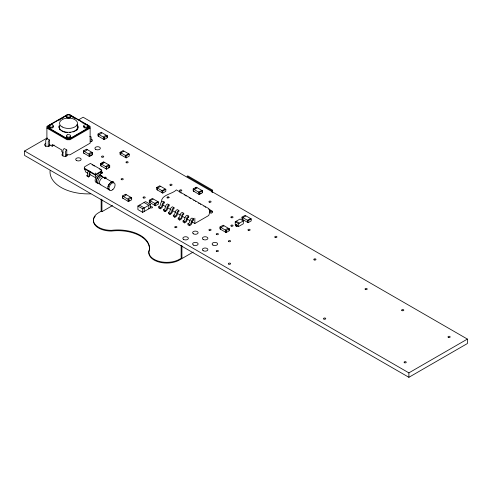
<?xml version="1.0" encoding="UTF-8"?>
<svg xmlns="http://www.w3.org/2000/svg" width="492" height="492" viewBox="0 0 492 492"><rect width="100%" height="100%" fill="white"/><g stroke="black" fill="none" stroke-linecap="round" stroke-linejoin="round"><path stroke-width="0.74" d="M87.717 173.202L85.799 172.095L84.261 168.104L84.63 166.77L90.411 163.436L101.18 169.654L101.549 171.653L100.011 174.98M67.361 114.956L47.958 126.155L47.958 127.92L67.361 139.125L69.655 139.125L89.064 127.92L89.064 126.155L69.661 114.956A2.171 1.255 0 0 0 67.047 115.017L66.684 115.269A2.171 1.255 0 0 0 66.9 116.795L67.336 117.004A2.171 1.255 0 0 0 69.975 116.875L70.338 116.629A2.171 1.255 0 0 0 70.116 115.103L69.686 114.894M48.603 126.223L52.484 123.978M58.954 120.245L60.245 119.501M62.189 118.381L63.48 117.631M64.778 116.887L66.069 116.137M78.456 119.907L83.111 117.219L467.4 339.086L467.4 343.527L408.889 377.303L24.6 155.435L24.6 151.001L47.207 137.951M49.587 144.722L52.183 146.222L54.157 145.078M89.064 127.483L69.655 138.683L67.361 138.683L47.958 127.483M90.122 128.086L69.95 139.734L67.072 139.734L46.9 128.086M98.056 134.033L101.131 132.256L107.274 135.81L107.274 137.803L104.199 139.58L98.056 136.032L98.056 134.033L104.199 137.582L107.274 135.81M83.419 150.933L86.494 149.162L92.637 152.711L92.637 154.703L89.562 156.481L83.419 152.932L83.419 150.933L89.562 154.482L92.637 152.711M90.602 155.435L91.832 154.728M100.491 163.608L103.566 161.837L109.716 165.386L109.716 167.378L106.641 169.156L100.491 165.607L100.491 163.608L106.641 167.157L109.716 165.386M120.011 152.342L123.086 150.57L129.23 154.119L129.23 156.112L126.155 157.889L120.011 154.34L120.011 152.342L126.155 155.89L129.23 154.119M101.918 163.233L103.757 162.169C105.639 162.219 101.29 164.734 100.688 163.941L100.688 165.496L101.26 166.05M101.549 171.653L95.405 175.201L90.602 172.428L89.864 173.129L89.833 175.423A0.953 0.547 -60 0 1 89.163 176.585L88.486 176.972L86.949 176.087L86.949 175.423L87.717 174.9L87.73 172.612A1.359 0.787 -60 0 1 88.554 171.179L89.064 170.872L89.064 171.542L84.261 168.768M86.949 175.423L88.486 176.308L89.187 175.902L89.261 173.498A1.359 0.787 -60 0 1 90.091 172.065L90.602 171.763L90.602 172.428M101.549 170.982L95.405 174.537L84.261 168.104M108.295 167.76L109.519 167.046L109.519 165.496C108.916 164.113 104.568 166.628 106.45 167.268L106.45 168.824L105.872 168.713M101.112 170.792L101.168 173.092A0.953 0.547 -60 0 0 101.838 173.479L102.508 173.092L102.508 172.428L101.746 172.772L101.733 170.509A1.359 0.787 -60 0 0 101.032 169.992M122.447 196.007L125.521 194.229L131.671 197.778L131.671 199.777L128.596 201.548L122.447 197.999L122.447 196.007L128.596 199.555L131.671 197.778M112.508 205.582L101.93 211.689L101.155 211.24L98.634 212.698A17.903 10.338 0 0 0 94.753 223.965A17.903 10.338 0 0 0 111.29 230.342L111.733 230.311A31.562 18.222 0 0 1 149.439 249.339A17.903 10.338 0 0 0 157.778 260.963A17.903 10.338 0 0 0 179.389 259.321L181.911 257.87L181.911 245.754M127.828 201.105L129.636 200.508M156.604 187.557L159.679 185.779L165.822 189.328L165.822 191.327L162.747 193.098L156.604 189.549L156.604 187.557L162.747 191.105L165.822 189.328M137.895 206.031L145.577 201.591L150.38 204.364L150.38 207.913L142.692 212.353L137.895 209.58L137.895 206.031L142.692 208.805L150.38 204.364M149.285 200.232L152.36 198.454L158.504 202.003L158.504 204.002L155.429 205.773L149.285 202.224L149.285 200.232L155.429 203.78L158.504 202.003M164.248 202.04L163.449 202.507A2.079 1.199 -60 0 0 162.268 204.155L161.647 206.529A0.713 0.412 -60 0 1 161.241 207.095L160.214 207.692L158.676 206.806L158.676 207.913L160.214 208.805L161.192 208.239A2.073 1.199 -60 0 0 162.575 206.314L163.116 204.192A0.72 0.418 -60 0 1 163.602 203.522L164.248 203.147L164.248 202.04L162.711 201.148L161.911 201.615A2.079 1.199 -60 0 0 160.73 203.27L160.109 205.644A0.713 0.412 -60 0 1 159.703 206.209L158.676 206.806M193.196 188.965L196.271 187.188L202.415 190.736L202.415 192.735L199.34 194.506L193.196 190.958L193.196 188.965L199.34 192.513L202.415 190.736M195.232 188.233L196.462 187.52C198.344 187.575 193.989 190.084 193.387 189.297L193.387 190.847L193.965 191.4M169.125 204.857L168.332 205.324A2.079 1.199 -60 0 0 167.151 206.972L166.524 209.346A0.713 0.412 -60 0 1 166.118 209.912L165.091 210.508L163.553 209.623L163.553 210.73L165.091 211.621L166.068 211.056A2.073 1.199 -60 0 0 167.452 209.131L168 207.009A0.72 0.418 -60 0 1 168.479 206.339L169.125 205.963L169.125 204.857L167.588 203.965L166.794 204.432A2.079 1.199 -60 0 0 165.613 206.087L164.986 208.46A0.713 0.412 -60 0 1 164.586 209.026L163.553 209.623M174.008 207.673L173.209 208.141A2.079 1.199 -60 0 0 172.028 209.789L171.407 212.163A0.713 0.412 -60 0 1 171.001 212.728L169.974 213.325L168.436 212.439L168.436 213.546L169.974 214.438L170.945 213.872A2.073 1.199 -60 0 0 172.329 211.947L172.877 209.826A0.72 0.418 -60 0 1 173.356 209.155L174.008 208.78L174.008 207.673L172.471 206.781L171.671 207.249A2.079 1.199 -60 0 0 170.49 208.903L169.869 211.277A0.713 0.412 -60 0 1 169.463 211.843L168.436 212.439M199.764 193.817L200.994 193.11M212.624 190.195L187.772 175.847L186.997 176.296L211.849 190.644L212.624 190.195L212.624 192.495M178.885 210.49L178.086 210.957A2.079 1.199 -60 0 0 176.905 212.605L176.284 214.979A0.713 0.412 -60 0 1 175.878 215.545L174.851 216.142L173.313 215.256L173.313 216.363L174.851 217.255L175.828 216.689A2.073 1.199 -60 0 0 177.212 214.764L177.76 212.642A0.72 0.418 -60 0 1 178.239 211.972L178.885 211.597L178.885 210.49L177.348 209.598L176.548 210.072A2.079 1.199 -60 0 0 175.367 211.72L174.746 214.094A0.713 0.412 -60 0 1 174.34 214.66L173.313 215.256M183.762 213.307L182.969 213.774A2.079 1.199 -60 0 0 181.788 215.422L181.161 217.802A0.713 0.412 -60 0 1 180.755 218.362L179.728 218.958L178.19 218.073L178.19 219.18L179.728 220.072L180.705 219.506A2.073 1.199 -60 0 0 182.089 217.581L182.637 215.459A0.72 0.418 -60 0 1 183.116 214.789L183.762 214.414L183.762 213.307L182.225 212.415L181.431 212.888A2.079 1.199 -60 0 0 180.25 214.537L179.623 216.91A0.713 0.412 -60 0 1 179.223 217.476L178.19 218.073M188.645 216.123L187.846 216.591A2.079 1.199 -60 0 0 186.665 218.239L186.044 220.619A0.713 0.412 -60 0 1 185.638 221.179L184.611 221.775L183.073 220.89L183.073 221.997L184.611 222.888L185.582 222.322A2.073 1.199 -60 0 0 186.966 220.398L187.513 218.276A0.72 0.418 -60 0 1 187.993 217.605L188.645 217.23L188.645 216.123L187.108 215.232L186.308 215.705A2.079 1.199 -60 0 0 185.127 217.353L184.506 219.727A0.713 0.412 -60 0 1 184.1 220.293L183.073 220.89M193.522 218.94L192.723 219.407A2.079 1.199 -60 0 0 191.542 221.056L190.921 223.436A0.713 0.412 -60 0 1 190.515 223.995L189.488 224.592L187.95 223.706L187.95 224.819L189.488 225.705L190.465 225.139A2.073 1.199 -60 0 0 191.849 223.214L192.397 221.093A0.72 0.418 -60 0 1 192.876 220.422L193.522 220.047L193.522 218.94L191.985 218.054L191.185 218.522A2.079 1.199 -60 0 0 190.004 220.17L189.383 222.544A0.713 0.412 -60 0 1 188.977 223.11L187.95 223.706M210.127 210.994L211.08 210.441L212.618 211.332L212.618 212.439L211.64 213.005A2.073 1.199 -60 0 1 210.256 212.673L209.709 211.185A0.72 0.418 -60 0 0 209.334 211.019M212.618 211.332L211.591 211.917A0.713 0.412 -60 0 1 211.185 211.824L210.558 210.164A2.079 1.199 -60 0 0 209.377 209.881L209.254 209.943M191.542 221.603L194.844 223.509L208.737 215.49L209.832 212.163L209.832 211.056L208.792 208.614L176.37 189.894C172.354 194.155 161.942 194.481 161.388 201.492M220.029 226.99L223.104 225.213L229.247 228.762L229.247 230.76L226.179 232.538L220.029 228.989L220.029 226.99L226.179 230.539L229.247 228.762M241.984 217.132L245.059 215.355L251.203 218.903L251.203 220.902L248.134 222.673L241.984 219.125L241.984 217.132L248.134 220.68L251.203 218.903M235.237 224.69L235.237 221.806L240.047 219.026L243.312 220.914L243.312 223.792L238.497 226.572L237.519 226.006L236.701 226.48L235.391 225.73L235.391 224.973L236.215 224.5L237.519 225.25L237.519 226.006M235.237 221.806L238.497 223.688L243.312 220.908M235.391 224.973L236.701 225.723L237.519 225.25M193.239 252.045L179.389 260.04A17.903 10.338 0 0 1 159.882 262.279A17.903 10.338 0 0 1 148.83 252.728M24.6 151.001L408.889 372.868L467.4 339.086M101.321 132.594C103.203 132.643 98.849 135.159 98.246 134.365L98.246 135.921L98.824 136.475M70.959 116.137L75.485 118.75M81.949 122.483L83.24 123.234M87.121 125.472L88.419 126.216M236.185 221.259L239.444 223.14M86.684 149.494C88.566 149.543 84.212 152.059 83.609 151.265L83.609 152.821L84.187 153.375M108.947 166.936L109.716 167.378M162.483 204.82L165.786 206.726M167.766 207.87L170.404 209.395M172.391 210.539L175.693 212.446M177.673 213.59L180.318 215.115M182.298 216.265L184.937 217.79M186.923 218.934L190.226 220.84M49.587 146.204L49.587 140.054L47.091 138.609A1.956 1.132 -60 0 0 45.75 140.417L45.75 146.555M66.777 156.13L66.777 149.98L64.28 148.535A2.011 1.162 -60 0 0 62.939 150.515L62.939 155.835M101.739 171.985L102.508 172.428M63.038 152.489L61.789 151.764L61.789 149.992L52.183 144.445L52.183 146.222M66.777 154.648L69.95 154.814L90.122 143.172L90.122 126.426L69.95 114.784L67.072 114.784L46.9 126.426L46.9 139.402M104.353 177.526L112.902 182.458A4.077 2.355 -60 0 1 113.363 182.889M144.039 202.483L148.842 205.256L148.842 208.805M125.712 194.561C127.594 194.617 123.246 197.126 122.643 196.339L122.643 197.889L123.215 198.442M131.475 197.889C130.872 196.505 126.524 199.02 128.406 199.666L128.406 201.216M89.642 174.309L95.405 177.637L95.405 172.993M139.433 205.146L144.23 207.913L144.23 211.462M100.282 184.586L108.83 189.518A4.077 2.355 -60 0 1 108.086 188.461M181.911 257.87L181.136 257.421L181.136 245.305M209.069 209.383L209.026 209.278A2.079 1.199 -60 0 0 208.866 209.069M408.889 372.868L408.889 377.303M250.434 218.682L247.365 220.238L247.365 222.23M248.134 220.68L248.134 222.673M245.828 216.025L242.753 217.575L242.753 219.573M238.497 223.688L238.497 226.572M236.701 225.723L236.701 226.48M236.215 224.5L236.215 225.256M229.057 230.428L229.057 228.872C228.454 227.495 224.1 230.004 225.982 230.65L225.982 232.199L225.41 232.089M226.179 230.539L226.179 232.538M223.872 225.883L220.797 227.655L220.219 227.322L220.219 228.878L220.797 229.432M211.849 190.644L211.849 192.175M202.224 190.847L202.224 192.403M201.646 190.515L198.571 192.065L199.149 192.624L199.149 194.174L198.571 194.063M199.34 192.513L199.34 194.506M194.844 218.184L194.844 223.509M193.596 218.983L193.596 220.09M189.488 224.592L189.488 225.705M188.719 216.166L188.719 217.273M184.611 221.775L184.611 222.888M179.728 218.958L179.728 220.072M174.851 216.142L174.851 217.255M169.974 213.325L169.974 214.438M165.091 210.508L165.091 211.621M165.054 189.106L161.979 190.656L161.979 192.655M162.747 191.105L162.747 193.098M160.441 186.443L157.372 187.999L157.372 189.992M160.214 207.692L160.214 208.805M157.735 201.782L154.66 203.337L154.66 205.33M155.429 203.78L155.429 205.773M153.123 199.119L150.054 200.674L150.054 202.667M142.692 208.805L142.692 212.353M128.596 199.555L128.596 201.548M128.461 153.898L125.386 155.447L125.386 157.446M126.155 155.89L126.155 157.889M123.849 151.235L120.78 152.784L120.78 154.783M107.084 137.471L107.084 135.921C106.481 134.537 102.127 137.047 104.009 137.692L104.009 139.248L103.431 139.131M106.641 167.157L106.641 169.156M104.199 137.582L104.199 139.58M101.93 199.574L101.93 211.689M101.155 199.125L101.155 211.24M92.447 154.371L92.447 152.821C91.844 151.438 87.49 153.947 89.372 154.593L89.372 156.149L88.794 156.038M91.112 141.616L91.112 137.059A2.011 1.162 -60 0 0 89.765 136.628M89.562 154.482L89.562 156.481M88.486 176.308L88.486 176.972M70.036 116.832L70.036 117.723M70.036 136.794L70.036 137.686M66.98 116.832L66.98 117.723M66.98 136.794L66.98 137.686M65.436 156.517L65.436 151.954A2.011 1.162 -60 0 1 66.777 149.98M48.247 146.462L48.247 141.862A1.956 1.132 -60 0 1 49.587 140.054M111.37 181.825A1.089 0.627 0 0 1 113.191 181.542A1.089 0.627 0 0 1 112.705 182.593M104.052 177.6A1.089 0.627 0 0 1 105.872 177.317A1.089 0.627 0 0 1 105.386 178.368M104.821 178.368A1.089 0.627 0 0 1 104.335 178.202M91.641 139.23A2.761 1.593 0 0 1 90.399 141.893M67.373 155.189A2.761 1.593 0 0 1 63.327 156.155A2.761 1.593 0 0 1 62.755 153.652M49.999 145.158A2.761 1.593 0 0 1 45.953 146.124A2.761 1.593 0 0 1 45.381 143.621M90.792 193.83A38.007 21.943 0 0 1 50.086 170.669M70.584 136.419A2.171 1.255 0 0 1 70.116 137.643L69.686 137.858A2.171 1.255 0 0 1 67.047 137.729L66.678 137.477A2.171 1.255 0 0 1 66.58 136.222M70.633 116.573A2.171 1.255 0 0 1 70.338 117.52L69.975 117.766A2.171 1.255 0 0 1 67.336 117.895L66.9 117.68A2.171 1.255 0 0 1 66.684 116.161M77.127 124.501A9.508 5.492 0 0 1 69.341 132.286A9.508 5.492 0 0 1 59.329 125.398M87.896 126.493A2.171 1.255 0 0 1 85.516 128.061A2.171 1.255 0 0 1 83.917 126.192M53.321 126.493A2.171 1.255 0 0 1 50.94 128.061A2.171 1.255 0 0 1 49.341 126.192M52.761 125.934A2.171 1.255 0 0 1 53.105 126.192M77.447 129.378A9.508 5.492 0 0 1 76.746 130.245M59.895 129.82A9.508 5.492 0 0 1 59.329 128.916M59.003 127.496A9.508 5.492 0 0 1 59.329 126.075M77.127 125.177A9.508 5.492 0 0 1 77.693 128.916M77.17 126.161A8.967 5.178 0 0 1 76.272 130.085M75.854 130.466A8.967 5.178 0 0 1 74.852 131.161M74.274 131.462A8.967 5.178 0 0 1 72.994 131.979M70.83 132.496A8.967 5.178 0 0 1 69.679 132.631M67.343 132.631A8.967 5.178 0 0 1 60.744 130.085M59.852 128.836A8.967 5.178 0 0 1 59.852 126.161M93.732 165.779A1.359 0.787 -60 0 1 94.372 166.056M92.195 164.888A1.359 0.787 -60 0 1 92.779 165.072M99.612 169.082A1.359 0.787 -60 0 1 100.171 169.494M167.132 197.962A0.959 0.553 0 0 1 167.815 197.286A0.959 0.553 0 0 1 168.99 197.679M193.645 200.422A2.079 1.199 -60 0 1 194.026 200.484M195.564 201.369A2.079 1.199 -60 0 1 195.767 201.505M198.522 203.239A2.079 1.199 -60 0 1 199.106 203.436M200.441 204.186A2.079 1.199 -60 0 1 200.73 204.42M190.158 198.51A2.079 1.199 -60 0 1 190.564 198.51M189.143 197.667A2.079 1.199 -60 0 1 189.506 198.012M180.804 192.876A2.079 1.199 -60 0 1 181.216 193.153M179.389 192.034A2.079 1.199 -60 0 1 179.494 192.089M185.687 195.693A2.079 1.199 -60 0 1 186.167 196.08M184.266 194.85A2.079 1.199 -60 0 1 184.555 195.078M205.428 207.064A2.079 1.199 -60 0 1 205.681 207.347M203.891 206.173A2.079 1.199 -60 0 1 204.075 206.351M209.66 212.292A2.073 1.199 -60 0 1 209.383 212.316M97.803 183.295A4.348 2.509 -60 0 1 97.471 177.6A4.348 2.509 -60 0 1 102.311 176.702M97.902 183.049A4.077 2.355 -60 0 1 97.305 178.159A4.077 2.355 -60 0 1 101.838 176.234M96.653 182.63A4.348 2.509 -60 0 1 96.014 177.415A4.348 2.509 -60 0 1 100.848 175.361M108.086 186.739A4.077 2.355 -60 0 1 110.122 183.208M110.866 182.661A4.077 2.355 -60 0 1 111.61 182.347M109.329 189.949A4.348 2.509 -60 0 1 108.695 184.734A4.348 2.509 -60 0 1 113.529 182.68M100.878 184.771A4.077 2.355 -60 0 1 100.565 179.426A4.077 2.355 -60 0 1 105.103 178.59M99.925 183.75A4.077 2.355 -60 0 1 98.634 178.928A4.077 2.355 -60 0 1 103.455 177.637M93.997 218.048A17.903 10.338 0 0 0 111.29 231.062L111.733 231.025A31.562 18.222 0 0 1 149.439 250.053M94.341 217.403A17.903 10.338 0 0 1 95.239 216.148M148.867 252.058A17.903 10.338 0 0 1 149.174 250.711M67.336 134.857L66.906 135.066A2.171 1.255 0 0 0 66.678 136.585L67.047 136.838A2.171 1.255 0 0 0 69.686 136.967L70.116 136.758A2.171 1.255 0 0 0 70.338 135.232L69.975 134.98A2.171 1.255 0 0 0 67.336 134.857M175.084 227.501A1.089 0.627 0 0 0 176.899 227.218A1.089 0.627 0 0 0 175.57 226.449A1.089 0.627 0 0 0 175.084 227.501M170.201 185.244A1.089 0.627 0 0 0 172.022 184.967A1.089 0.627 0 0 0 170.687 184.199A1.089 0.627 0 0 0 170.201 185.244M179.961 190.884A1.089 0.627 0 0 0 181.776 190.601A1.089 0.627 0 0 0 180.447 189.832A1.089 0.627 0 0 0 179.961 190.884M143.369 197.925A1.089 0.627 0 0 0 145.183 197.643A1.089 0.627 0 0 0 143.855 196.874A1.089 0.627 0 0 0 143.369 197.925M228.749 241.584A1.089 0.627 0 0 0 230.57 241.301A1.089 0.627 0 0 0 229.235 240.533A1.089 0.627 0 0 0 228.749 241.584M209.235 202.15A1.089 0.627 0 0 0 211.05 201.868A1.089 0.627 0 0 0 209.721 201.099A1.089 0.627 0 0 0 209.235 202.15M248.269 230.317A1.089 0.627 0 0 0 250.084 230.035A1.089 0.627 0 0 0 248.755 229.266A1.089 0.627 0 0 0 248.269 230.317M275.102 237.359A1.089 0.627 0 0 0 276.922 237.076A1.089 0.627 0 0 0 275.588 236.308A1.089 0.627 0 0 0 275.102 237.359M314.136 259.893A1.089 0.627 0 0 0 315.95 259.61A1.089 0.627 0 0 0 314.622 258.847A1.089 0.627 0 0 0 314.136 259.893M365.365 289.474A1.089 0.627 0 0 0 367.18 289.191A1.089 0.627 0 0 0 365.851 288.423A1.089 0.627 0 0 0 365.365 289.474M401.958 310.6A1.089 0.627 0 0 0 403.772 310.317A1.089 0.627 0 0 0 402.444 309.548A1.089 0.627 0 0 0 401.958 310.6M448.304 337.358A1.089 0.627 0 0 0 450.125 337.075A1.089 0.627 0 0 0 448.796 336.307A1.089 0.627 0 0 0 448.304 337.358M404.393 362.709A1.089 0.627 0 0 0 406.214 362.432A1.089 0.627 0 0 0 404.885 361.663A1.089 0.627 0 0 0 404.393 362.709M323.89 319.05A1.089 0.627 0 0 0 325.71 318.767A1.089 0.627 0 0 0 324.376 317.998A1.089 0.627 0 0 0 323.89 319.05M228.749 264.118A1.089 0.627 0 0 0 230.57 263.841A1.089 0.627 0 0 0 229.235 263.072A1.089 0.627 0 0 0 228.749 264.118M216.554 234.543A1.089 0.627 0 0 0 218.368 234.26A1.089 0.627 0 0 0 217.04 233.491A1.089 0.627 0 0 0 216.554 234.543M231.191 226.092A1.089 0.627 0 0 0 233.005 225.81A1.089 0.627 0 0 0 231.677 225.041A1.089 0.627 0 0 0 231.191 226.092M101.893 157.077A1.089 0.627 0 0 0 103.714 156.794A1.089 0.627 0 0 0 102.385 156.032A1.089 0.627 0 0 0 101.893 157.077M209.235 230.317A1.089 0.627 0 0 0 211.05 230.035A1.089 0.627 0 0 0 209.721 229.266A1.089 0.627 0 0 0 209.235 230.317M231.191 217.642A1.089 0.627 0 0 0 233.005 217.359A1.089 0.627 0 0 0 231.677 216.591A1.089 0.627 0 0 0 231.191 217.642M126.29 162.711A1.089 0.627 0 0 0 128.111 162.434A1.089 0.627 0 0 0 126.776 161.665A1.089 0.627 0 0 0 126.29 162.711M216.554 251.443A1.089 0.627 0 0 0 218.368 251.16A1.089 0.627 0 0 0 217.04 250.391A1.089 0.627 0 0 0 216.554 251.443M150.687 207.784A1.089 0.627 0 0 0 152.502 207.501A1.089 0.627 0 0 0 151.173 206.732A1.089 0.627 0 0 0 150.687 207.784M121.413 179.611A1.089 0.627 0 0 0 123.228 179.334A1.089 0.627 0 0 0 121.899 178.565A1.089 0.627 0 0 0 121.413 179.611M212.931 245.084A2.761 1.593 0 0 0 217.55 244.37A2.761 1.593 0 0 0 214.168 242.421A2.761 1.593 0 0 0 212.931 245.084M203.171 250.717A2.761 1.593 0 0 0 207.79 250.004A2.761 1.593 0 0 0 204.408 248.054A2.761 1.593 0 0 0 203.171 250.717M203.171 239.45A2.761 1.593 0 0 0 207.79 238.737A2.761 1.593 0 0 0 204.408 236.787A2.761 1.593 0 0 0 203.171 239.45M193.411 245.084A2.761 1.593 0 0 0 198.03 244.37A2.761 1.593 0 0 0 194.654 242.421A2.761 1.593 0 0 0 193.411 245.084M193.411 233.817A2.761 1.593 0 0 0 198.03 233.103A2.761 1.593 0 0 0 194.654 231.154A2.761 1.593 0 0 0 193.411 233.817M183.657 239.45A2.761 1.593 0 0 0 188.276 238.737A2.761 1.593 0 0 0 184.894 236.787A2.761 1.593 0 0 0 183.657 239.45M95.712 149.383A2.718 1.568 0 0 0 100.257 148.676A2.718 1.568 0 0 0 96.93 146.757A2.718 1.568 0 0 0 95.712 149.383M76.5 160.472A2.718 1.568 0 0 0 81.045 159.771A2.718 1.568 0 0 0 77.718 157.846A2.718 1.568 0 0 0 76.5 160.472M84.261 126.819A2.171 1.255 0 0 0 87.896 126.253A2.171 1.255 0 0 0 85.233 124.716A2.171 1.255 0 0 0 84.261 126.819M50.135 127.016A2.171 1.255 0 0 0 53.394 125.927A2.171 1.255 0 0 0 50.135 124.845A2.171 1.255 0 0 0 50.135 127.016M62.17 126.924A8.967 5.178 0 0 0 77.17 124.605A8.967 5.178 0 0 0 66.192 118.264A8.967 5.178 0 0 0 62.17 126.924M167.581 197.858A0.959 0.553 0 0 0 169.027 197.378A0.959 0.553 0 0 0 167.581 196.898A0.959 0.553 0 0 0 167.581 197.858M112.816 189.623A4.348 2.509 -60 0 0 114.193 182.889A4.348 2.509 -60 0 0 109.052 187.452A4.348 2.509 -60 0 0 112.816 189.623"/></g></svg>
